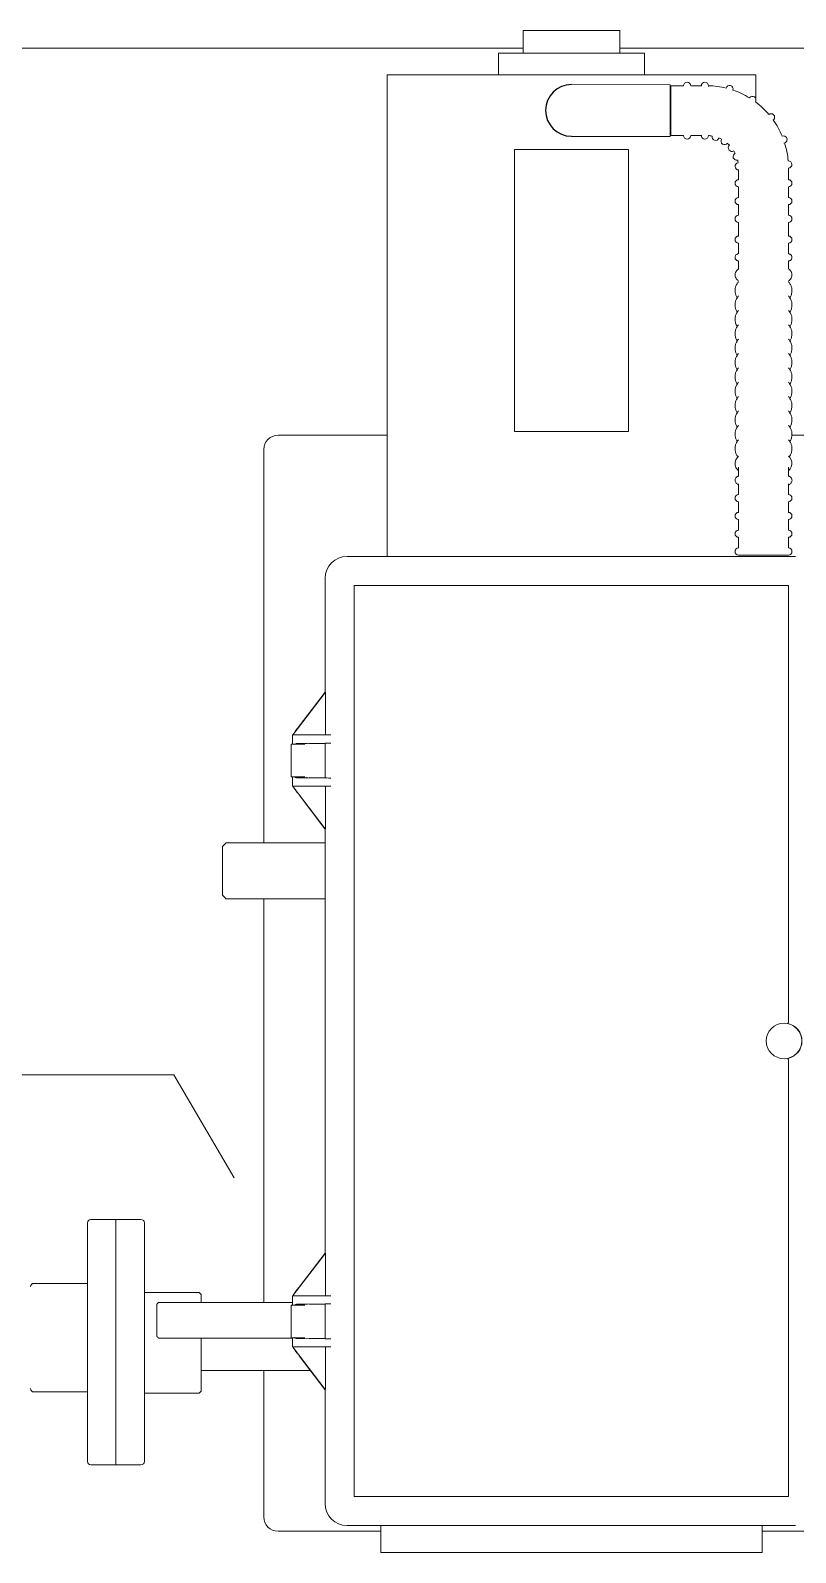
# Model space of a CAD drawing. Header units: inches. Extents: x 0.8 to 28.5, y 2.9 to 20.2.
# Drawn here: x 11.727 to 13.071, y 17.506 to 20.18 of the extents above; entities that cross this region are included whole.
import ezdxf

# ---------------------------------------------------------------- set-up
doc = ezdxf.new("R2010")
doc.units = ezdxf.units.IN
doc.header["$MEASUREMENT"] = 0
doc.layers.add('SLD-0', color=1, linetype='Continuous', lineweight=15)

msp = doc.modelspace()

# ---------------------------------------------------------------- linework, layer by layer
at = {"color": 7, "linetype": 'Continuous', "lineweight": 15}
for p, q in [((12.5928, 20.1799), (12.6176, 20.1799)), ((12.6176, 20.1799), (12.7622, 20.1799)), ((1.3931, 20.1487), (12.5928, 20.1487)), ((12.5495, 20.1399), (12.5869, 20.1399)), ((12.5869, 20.1399), (12.8055, 20.1399)), ((12.7622, 20.1487), (25.4994, 20.1487)), ((12.354, 20.1019), (12.4487, 20.1019)), ((12.4487, 20.1019), (13.001, 20.1019)), ((12.6775, 20.0848), (12.851, 20.0844)), ((12.851, 20.0844), (12.851, 19.9936)), ((12.8523, 19.9952), (12.8523, 20.0827)), ((12.9181, 20.0812), (12.9181, 20.0827)), ((12.851, 19.9936), (12.6775, 19.9936)), ((13.052, 19.9824), (13.0506, 19.9819)), ((12.5775, 19.4756), (12.5775, 19.9706)), ((12.5775, 19.9706), (12.7775, 19.9706)), ((12.7775, 19.4756), (12.7775, 19.9706)), ((12.971, 19.775), (12.971, 19.761)), ((13.0585, 19.761), (13.0585, 19.775)), ((12.1622, 19.4689), (12.354, 19.4689)), ((12.5775, 19.4756), (12.7775, 19.4756)), ((13.0646, 19.4689), (13.1927, 19.4689)), ((12.1372, 19.4439), (12.1372, 18.7529)), ((12.971, 19.4127), (12.971, 19.3967)), ((13.0585, 19.3967), (13.0585, 19.4126)), ((12.971, 19.3834), (12.971, 19.3746)), ((13.0585, 19.3746), (13.0585, 19.3834)), ((13.071, 19.256), (12.2835, 19.256)), ((12.971, 19.2584), (13.0585, 19.2584)), ((12.2449, 19.2175), (12.2449, 19.0171)), ((12.296, 19.205), (12.296, 17.605)), ((12.296, 19.205), (13.0585, 19.205)), ((13.0585, 19.205), (13.0585, 18.4387)), ((12.2455, 19.0175), (12.1886, 18.9434)), ((12.1993, 18.9577), (12.2452, 19.0174)), ((12.245, 19.0174), (12.2451, 19.0175)), ((12.245, 19.0175), (12.245, 19.0174)), ((12.2454, 19.0175), (12.245, 19.0175)), ((12.2452, 19.0174), (12.245, 19.0174)), ((12.2455, 19.0175), (12.2454, 19.0175)), ((12.2455, 19.0175), (12.2455, 18.9425)), ((12.196, 18.9535), (12.1993, 18.9577)), ((12.1993, 18.9576), (12.196, 18.9534)), ((12.1993, 18.9576), (12.1993, 18.9577)), ((12.1993, 18.9577), (12.1993, 18.9577)), ((12.1993, 18.9577), (12.1993, 18.9576)), ((12.1879, 18.9425), (12.1879, 18.9262)), ((12.1879, 18.9425), (12.1905, 18.9425)), ((12.1886, 18.9434), (12.1886, 18.9425)), ((12.1905, 18.9425), (12.2547, 18.9425)), ((12.196, 18.9534), (12.196, 18.9535)), ((12.2092, 18.9262), (12.1854, 18.9262)), ((12.195, 18.9276), (12.2547, 18.9282)), ((12.2449, 18.9277), (12.2167, 18.9275)), ((12.2454, 18.928), (12.2449, 18.9277)), ((12.2449, 18.9277), (12.2449, 18.8672)), ((12.1854, 18.8687), (12.2092, 18.8687)), ((12.1879, 18.8687), (12.1879, 18.8525)), ((12.1905, 18.8525), (12.1879, 18.8525)), ((12.1886, 18.8516), (12.1886, 18.8525)), ((12.1886, 18.8516), (12.2449, 18.7775)), ((12.2547, 18.8525), (12.1905, 18.8525)), ((12.2547, 18.8667), (12.195, 18.8673)), ((12.2167, 18.8675), (12.2449, 18.8672)), ((12.2449, 18.8672), (12.2454, 18.867)), ((12.2454, 18.7775), (12.2454, 18.8525)), ((12.2446, 18.7775), (12.1993, 18.8371)), ((12.2446, 18.7775), (12.2449, 18.7775)), ((12.2454, 18.7775), (12.2449, 18.7775)), ((12.2449, 18.7775), (12.2449, 18.0321)), ((12.065, 18.6607), (12.065, 18.7469)), ((12.2449, 18.6545), (12.071, 18.6545)), ((12.1372, 18.6545), (12.1372, 17.9456)), ((13.0585, 18.3712), (13.0585, 17.605)), ((11.8275, 18.0682), (11.8275, 18.0855)), ((11.8775, 18.0915), (11.8775, 17.6603)), ((11.8775, 18.0737), (11.8775, 18.0915)), ((11.8775, 17.6603), (11.8775, 18.0737)), ((11.9275, 18.0855), (11.9275, 17.6663)), ((11.8275, 17.6663), (11.8275, 18.0682)), ((12.2455, 18.0325), (12.1886, 17.9584)), ((12.1993, 17.9727), (12.2452, 18.0324)), ((12.245, 18.0324), (12.2451, 18.0325)), ((12.245, 18.0325), (12.245, 18.0324)), ((12.2454, 18.0325), (12.245, 18.0325)), ((12.2452, 18.0324), (12.245, 18.0324)), ((12.2455, 18.0325), (12.2454, 18.0325)), ((12.2455, 18.0325), (12.2455, 17.9575)), ((12.196, 17.9685), (12.1993, 17.9727)), ((12.1993, 17.9726), (12.196, 17.9684)), ((12.196, 17.9684), (12.196, 17.9685)), ((12.1993, 17.9726), (12.1993, 17.9727)), ((12.1993, 17.9727), (12.1993, 17.9727)), ((12.1993, 17.9727), (12.1993, 17.9726)), ((11.9493, 17.8862), (11.9493, 17.9426)), ((12.0275, 17.9574), (12.0275, 17.9456)), ((12.2092, 17.9412), (12.1854, 17.9412)), ((12.1879, 17.9575), (12.1879, 17.9412)), ((12.1879, 17.9575), (12.1905, 17.9575)), ((12.1886, 17.9584), (12.1886, 17.9575)), ((12.1905, 17.9575), (12.2547, 17.9575)), ((12.195, 17.9426), (12.2547, 17.9432)), ((12.2449, 17.9427), (12.2167, 17.9425)), ((12.2454, 17.943), (12.2449, 17.9427)), ((12.2449, 17.9427), (12.2449, 17.8822)), ((12.0275, 17.8832), (12.0275, 17.8754)), ((12.0275, 17.8754), (12.0275, 17.8703)), ((12.0275, 17.8703), (12.0275, 17.8067)), ((12.1854, 17.8837), (12.2092, 17.8837)), ((12.1879, 17.8837), (12.1879, 17.8675)), ((12.1905, 17.8675), (12.1879, 17.8675)), ((12.1886, 17.8666), (12.1886, 17.8675)), ((12.1886, 17.8666), (12.2449, 17.7925)), ((12.2547, 17.8675), (12.1905, 17.8675)), ((12.2547, 17.8817), (12.195, 17.8823)), ((12.2167, 17.8825), (12.2449, 17.8822)), ((12.2449, 17.8822), (12.2454, 17.882)), ((12.2454, 17.7925), (12.2454, 17.8675)), ((12.2446, 17.7925), (12.1993, 17.8521)), ((12.0275, 17.8067), (12.0275, 17.7944)), ((12.1372, 17.8259), (12.1372, 17.5689)), ((12.0275, 17.7944), (12.0275, 17.7921)), ((12.2446, 17.7925), (12.2449, 17.7925)), ((12.2454, 17.7925), (12.2449, 17.7925)), ((12.2449, 17.7925), (12.2449, 17.5925)), ((12.296, 17.605), (13.0585, 17.605)), ((12.3425, 17.5439), (12.1622, 17.5439)), ((12.2835, 17.5539), (13.071, 17.5539)), ((12.3425, 17.5539), (12.3425, 17.5304)), ((13.0125, 17.5304), (13.0125, 17.5539)), ((13.1927, 17.5439), (13.0125, 17.5439)), ((12.3425, 17.5064), (12.3425, 17.5304)), ((13.0125, 17.5064), (13.0125, 17.5304)), ((12.3665, 17.5064), (12.3425, 17.5064)), ((12.9885, 17.5064), (12.3665, 17.5064)), ((13.0125, 17.5064), (12.9885, 17.5064))]:
    msp.add_line(p, q, dxfattribs=at)
at = {"color": 7, "linetype": 'Continuous', "lineweight": 15, "flags": 128}
for points in [[(12.971, 19.4322), (12.9684, 19.4294), (12.9661, 19.4255), (12.9649, 19.4216), (12.9648, 19.4193), (12.9648, 19.4193)], [(13.0585, 19.4064), (13.0614, 19.4096), (13.0636, 19.4134), (13.0647, 19.4174), (13.0646, 19.4219), (13.0633, 19.4259), (13.0609, 19.4297), (13.0585, 19.4322)]]:
    msp.add_lwpolyline(points, dxfattribs=at)
at = {"color": 7, "linetype": 'Continuous', "lineweight": 15}
msp.add_circle((13.0508, 18.405), 0.0312, dxfattribs=at)
msp.add_arc((12.6775, 20.0394), 0.0454, 90, 270)
for centre, radius, start, end in [((12.8806, 20.0827), 0.00625, 0, 180), ((12.9119, 20.0827), 0.00625, 0, 180), ((12.9148, 19.939), 0.1438, 76.2619, 88.6519), ((12.955, 20.077), 0.00625, 343.7683, 163.7683), ((12.9148, 19.939), 0.1438, 58.3587, 71.2707), ((12.9954, 20.058), 0.00625, 325.8634, 145.8634), ((12.9148, 19.939), 0.1438, 40.455, 53.3513), ((13.0281, 20.0274), 0.00625, 307.9585, 127.9585), ((13.0321, 20.0222), 0.000257, 112.4018, 142.9294), ((12.9148, 19.939), 0.1438, 22.5652, 35.4668), ((12.8806, 19.9952), 0.00625, 180, 0), ((12.9119, 19.9952), 0.00625, 180, 0), ((12.9148, 19.939), 0.0563, 80.0671, 86.6235), ((12.9305, 19.993), 0.00625, 166.9531, 340.5836), ((12.9148, 19.939), 0.0563, 62.1713, 67.4207), ((12.9463, 19.9855), 0.00625, 149.0482, 325.8634), ((12.9148, 19.939), 0.0563, 44.3039, 49.5424), ((12.9591, 19.9736), 0.00625, 131.1432, 304.7737), ((13.0498, 19.9883), 0.00625, 290.0535, 110.0535), ((12.9148, 19.939), 0.1438, 4.6439, 17.5508), ((12.9676, 19.9583), 0.00625, 113.2382, 286.8688), ((12.9148, 19.939), 0.0563, 26.3896, 31.6153), ((12.971, 19.9411), 0.00625, 95.3335, 270.3625), ((12.9148, 19.939), 0.0562, 8.4623, 13.7027), ((13.0584, 19.9444), 0.00625, 272.1486, 92.1486), ((12.971, 19.9115), 0.00625, 90, 270), ((13.0585, 19.9115), 0.00625, 270, 90), ((12.971, 19.8802), 0.00625, 90, 270), ((13.0585, 19.8802), 0.00625, 270, 90), ((12.971, 19.849), 0.00625, 90, 270), ((13.0585, 19.849), 0.00625, 270, 90), ((12.971, 19.8125), 0.00625, 90, 270), ((13.0585, 19.8125), 0.00625, 270, 90), ((12.1622, 19.4439), 0.025, 90, 180), ((12.971, 19.3584), 0.00625, 90, 270), ((13.0585, 19.3584), 0.00625, 270, 90), ((12.971, 19.3272), 0.00625, 90, 270), ((13.0585, 19.3272), 0.00625, 270, 90), ((12.971, 19.2959), 0.00625, 90, 270), ((13.0585, 19.2959), 0.00625, 270, 90), ((12.2835, 19.2175), 0.0386, 90, 180), ((12.971, 19.2647), 0.00625, 90, 270), ((13.0585, 19.2647), 0.00625, 270, 90), ((13.0508, 18.405), 0.0315, 282.5867, 77.4133), ((11.8335, 18.0855), 0.006, 90, 180), ((11.9215, 18.0855), 0.006, 0, 90), ((11.7335, 17.9732), 0.006, 90, 180), ((12.0215, 17.9574), 0.006, 0, 90), ((11.7335, 17.7944), 0.006, 180, 270), ((12.0215, 17.7921), 0.006, 270, 0), ((11.8335, 17.6663), 0.006, 180, 270), ((11.9215, 17.6663), 0.006, 270, 0), ((12.2835, 17.5925), 0.0386, 180, 270), ((12.1622, 17.5689), 0.025, 180, 270)]:
    msp.add_arc(centre, radius, start, end, dxfattribs=at)
for centre, major_axis, ratio, start_param, end_param in [((12.1999, 18.9583), (0.0125, 0.0166), 0.008385, 1.869457, 2.692491), ((12.1999, 18.9275), (0.0142, 0), 0.008727, 0.001045, 1.927383), ((12.2829, 18.928), (0.0375, 0), 0.008727, 2.420268, 3.124139), ((12.1999, 18.8365), (-0.0125, 0.0168), 0.008359, 0.439495, 1.262529), ((12.1999, 18.8675), (0.0142, 0), 0.008727, 4.355802, 6.282141), ((12.2829, 18.867), (0.0375, 0), 0.008727, 3.159046, 3.862917), ((12.1999, 17.9733), (0.0125, 0.0166), 0.008385, 1.869457, 2.692491), ((12.1999, 17.9425), (0.0142, 0), 0.008727, 0.001045, 1.927383), ((12.2829, 17.943), (0.0375, 0), 0.008727, 2.420268, 3.124139), ((12.1999, 17.8515), (-0.0125, 0.0168), 0.008359, 0.439495, 1.262529), ((12.2829, 17.882), (0.0375, 0), 0.008727, 3.159046, 3.862917)]:
    msp.add_ellipse(centre, major_axis=major_axis, ratio=ratio, start_param=start_param, end_param=end_param, dxfattribs=at)
for points in [[(12.5928, 20.1799), (12.5928, 20.1399)], [(12.7622, 20.1399), (12.7622, 20.1799)], [(12.5495, 20.1399), (12.5495, 20.1019)], [(12.8055, 20.1019), (12.8055, 20.1399)], [(12.354, 20.1019), (12.354, 19.9894)], [(12.8744, 20.0827), (12.8523, 20.0827)], [(12.9056, 20.0827), (12.8869, 20.0827)], [(13.001, 20.0609), (13.001, 20.1019)], [(13.001, 20.054), (13.001, 20.055)], [(12.354, 19.9894), (12.354, 19.2924)], [(12.8523, 19.9952), (12.8744, 19.9952)], [(12.8869, 19.9952), (12.9056, 19.9952)], [(12.971, 19.9349), (12.971, 19.9177)], [(13.0585, 19.9177), (13.0585, 19.9381)], [(12.971, 19.9052), (12.971, 19.8865)], [(13.0585, 19.8865), (13.0585, 19.9052)], [(12.971, 19.874), (12.971, 19.8552)], [(13.0585, 19.8552), (13.0585, 19.874)], [(12.971, 19.8427), (12.971, 19.8188)], [(13.0585, 19.8188), (13.0585, 19.8427)], [(12.971, 19.8063), (12.971, 19.7875)], [(13.0585, 19.7875), (13.0585, 19.8063)], [(12.971, 19.3746), (12.971, 19.3647)], [(13.0585, 19.3647), (13.0585, 19.3746)], [(12.971, 19.3522), (12.971, 19.3334)], [(13.0585, 19.3334), (13.0585, 19.3522)], [(12.971, 19.3209), (12.971, 19.3022)], [(13.0585, 19.3022), (13.0585, 19.3209)], [(12.354, 19.2924), (12.354, 19.256)], [(12.971, 19.2897), (12.971, 19.2709)], [(13.0585, 19.2709), (13.0585, 19.2897)], [(12.1854, 18.9262), (12.1854, 18.8687)], [(12.071, 18.7529), (12.065, 18.7469)], [(12.2449, 18.7529), (12.071, 18.7529)], [(12.071, 18.6545), (12.065, 18.6607)], [(13.0585, 18.4387), (13.0585, 18.4386)], [(13.0585, 18.3713), (13.0585, 18.3712)], [(11.8775, 18.0915), (11.8335, 18.0915)], [(11.9215, 18.0915), (11.8775, 18.0915)], [(11.8275, 17.9792), (11.7335, 17.9792)], [(12.0215, 17.9634), (11.9275, 17.9634)], [(11.9523, 17.9456), (11.9493, 17.9426)], [(12.1879, 17.9456), (11.9523, 17.9456)], [(12.1854, 17.9412), (12.1854, 17.8837)], [(11.9493, 17.8862), (11.9523, 17.8832)], [(11.9523, 17.8832), (12.1879, 17.8832)], [(12.0275, 17.8259), (12.2192, 17.8259)], [(11.7335, 17.7884), (11.8275, 17.7884)], [(11.9275, 17.7861), (12.0215, 17.7861)], [(11.8335, 17.6603), (11.8775, 17.6603)], [(11.8775, 17.6603), (11.9215, 17.6603)]]:
    msp.add_open_spline(points, degree=1, dxfattribs=at)
for points, knots in [([(12.9702, 19.7875), (12.97, 19.7874), (12.9697, 19.7874), (12.9688, 19.7871), (12.9676, 19.7866), (12.9663, 19.7855), (12.9652, 19.7838), (12.9648, 19.7822), (12.9648, 19.7814), (12.9648, 19.7813)], [0, 0, 0, 0, 0.11673, 0.216717, 0.357807, 0.534048, 0.740402, 0.965591, 1, 1, 1, 1]), ([(13.0585, 19.775), (13.0586, 19.775), (13.0588, 19.775), (13.0591, 19.775), (13.0597, 19.7751), (13.0604, 19.7753), (13.0615, 19.7757), (13.0628, 19.7766), (13.064, 19.7781), (13.0648, 19.7801), (13.0648, 19.7824), (13.0641, 19.7843), (13.063, 19.7857), (13.0619, 19.7866), (13.0609, 19.7871), (13.0601, 19.7873), (13.0597, 19.7874), (13.0596, 19.7874), (13.0595, 19.7874)], [0, 0, 0, 0, 0.032932, 0.129138, 0.180151, 0.222438, 0.273176, 0.348199, 0.43231, 0.528422, 0.627541, 0.718542, 0.792322, 0.854992, 0.90734, 0.947504, 0.981305, 1, 1, 1, 1]), ([(12.9648, 19.7813), (12.9649, 19.7805), (12.965, 19.7791), (12.966, 19.7774), (12.9671, 19.7763), (12.9682, 19.7756), (12.9691, 19.7753), (12.9697, 19.7751), (12.9699, 19.7751), (12.9701, 19.7751)], [0, 0, 0, 0, 0.237859, 0.429414, 0.589531, 0.725325, 0.834451, 0.91782, 1, 1, 1, 1]), ([(12.971, 19.7612), (12.9709, 19.7611), (12.9695, 19.7601), (12.9675, 19.7582), (12.9655, 19.755), (12.9648, 19.7524), (12.9648, 19.7509), (12.9648, 19.7506)], [0.8766258, 0.8766258, 0.8766258, 0.8766258, 0.8827007, 0.9233864, 0.9583672, 0.9910489, 1, 1, 1, 1]), ([(13.0585, 19.7401), (13.0593, 19.7406), (13.0611, 19.742), (13.0632, 19.7446), (13.0646, 19.7479), (13.0649, 19.7515), (13.064, 19.755), (13.0621, 19.758), (13.0601, 19.76), (13.0588, 19.761), (13.0585, 19.7612)], [0, 0, 0, 0, 0.0275015, 0.0646237, 0.0980951, 0.13054, 0.1644447, 0.198078, 0.2348906, 0.2456045, 0.2456045, 0.2456045, 0.2456045]), ([(12.9648, 19.7506), (12.9649, 19.7496), (12.965, 19.7474), (12.9665, 19.7444), (12.9685, 19.7418), (12.9703, 19.7406), (12.971, 19.74)], [0, 0, 0, 0, 0.225311, 0.498307, 0.783878, 1, 1, 1, 1]), ([(12.971, 19.7387), (12.9706, 19.7382), (12.969, 19.7362), (12.9667, 19.7324), (12.965, 19.7275), (12.9649, 19.7243), (12.9648, 19.7229)], [0.8624566, 0.8624566, 0.8624566, 0.8624566, 0.8760777, 0.9222643, 0.9668959, 1, 1, 1, 1]), ([(13.0607, 19.7103), (13.0611, 19.7109), (13.0627, 19.713), (13.0642, 19.7172), (13.065, 19.7225), (13.0644, 19.7277), (13.0627, 19.7327), (13.0605, 19.7363), (13.0589, 19.7382), (13.0585, 19.7387)], [0, 0, 0, 0, 0.0159879, 0.0611551, 0.1045899, 0.1467961, 0.1886602, 0.2310833, 0.2452889, 0.2452889, 0.2452889, 0.2452889]), ([(12.9648, 19.7229), (12.9648, 19.7219), (12.965, 19.7191), (12.9661, 19.7147), (12.9679, 19.7117), (12.9688, 19.7102)], [0, 0, 0, 0, 0.2408438, 0.6264677, 1, 1, 1, 1]), ([(12.971, 19.7135), (12.9706, 19.713), (12.969, 19.711), (12.9667, 19.7072), (12.965, 19.7022), (12.9649, 19.6991), (12.9648, 19.6977)], [0.862457, 0.862457, 0.862457, 0.862457, 0.8760777, 0.9222607, 0.966896, 1, 1, 1, 1]), ([(13.0607, 19.6851), (13.0611, 19.6857), (13.0627, 19.6878), (13.0642, 19.6919), (13.065, 19.6973), (13.0644, 19.7025), (13.0627, 19.7075), (13.0605, 19.7111), (13.0589, 19.713), (13.0585, 19.7135)], [0, 0, 0, 0, 0.0159912, 0.0611546, 0.1045892, 0.1467953, 0.1886593, 0.2310858, 0.245292, 0.245292, 0.245292, 0.245292]), ([(12.9648, 19.6977), (12.9648, 19.6966), (12.965, 19.6938), (12.9661, 19.6895), (12.9679, 19.6864), (12.9688, 19.685)], [0, 0, 0, 0, 0.240852, 0.626488, 1, 1, 1, 1]), ([(12.971, 19.6882), (12.9706, 19.6878), (12.969, 19.6857), (12.9667, 19.6819), (12.965, 19.677), (12.9649, 19.6738), (12.9648, 19.6725)], [0.8624577, 0.8624577, 0.8624577, 0.8624577, 0.8760775, 0.9222641, 0.9668994, 1, 1, 1, 1]), ([(13.0607, 19.6599), (13.0611, 19.6604), (13.0627, 19.6625), (13.0642, 19.6667), (13.065, 19.672), (13.0644, 19.6773), (13.0627, 19.6822), (13.0605, 19.6858), (13.0589, 19.6877), (13.0585, 19.6882)], [0, 0, 0, 0, 0.0159912, 0.0611543, 0.1045933, 0.1467955, 0.1886634, 0.2310859, 0.2452919, 0.2452919, 0.2452919, 0.2452919]), ([(12.9648, 19.6725), (12.9648, 19.6714), (12.965, 19.6686), (12.9661, 19.6642), (12.9679, 19.6612), (12.9688, 19.6597)], [0, 0, 0, 0, 0.240876, 0.6265, 1, 1, 1, 1]), ([(12.971, 19.663), (12.9706, 19.6625), (12.969, 19.6605), (12.9667, 19.6567), (12.965, 19.6518), (12.9649, 19.6486), (12.9648, 19.6472)], [0.8624561, 0.8624561, 0.8624561, 0.8624561, 0.8760773, 0.9222643, 0.9668954, 1, 1, 1, 1]), ([(13.0607, 19.6346), (13.0611, 19.6352), (13.0627, 19.6373), (13.0642, 19.6414), (13.065, 19.6468), (13.0644, 19.652), (13.0627, 19.657), (13.0605, 19.6606), (13.0589, 19.6625), (13.0585, 19.663)], [0, 0, 0, 0, 0.0159883, 0.0611551, 0.1045903, 0.146796, 0.1886606, 0.2310832, 0.245289, 0.245289, 0.245289, 0.245289]), ([(12.9648, 19.6472), (12.9648, 19.6462), (12.965, 19.6434), (12.9661, 19.639), (12.9679, 19.636), (12.9688, 19.6345)], [0, 0, 0, 0, 0.240845, 0.626466, 1, 1, 1, 1]), ([(12.971, 19.6377), (12.9706, 19.6373), (12.969, 19.6352), (12.9667, 19.6314), (12.965, 19.6265), (12.9649, 19.6233), (12.9648, 19.622)], [0.8624566, 0.8624566, 0.8624566, 0.8624566, 0.8760774, 0.9222608, 0.9668955, 1, 1, 1, 1]), ([(13.0607, 19.6094), (13.0611, 19.6099), (13.0627, 19.6121), (13.0642, 19.6162), (13.065, 19.6215), (13.0644, 19.6268), (13.0627, 19.6317), (13.0605, 19.6353), (13.0589, 19.6373), (13.0585, 19.6377)], [0, 0, 0, 0, 0.0159878, 0.0611549, 0.1045895, 0.1467955, 0.18866, 0.2310859, 0.245292, 0.245292, 0.245292, 0.245292]), ([(12.9648, 19.622), (12.9648, 19.6209), (12.965, 19.6181), (12.9661, 19.6137), (12.9679, 19.6107), (12.9688, 19.6092)], [0, 0, 0, 0, 0.240853, 0.626491, 1, 1, 1, 1]), ([(12.971, 19.6125), (12.9706, 19.612), (12.969, 19.61), (12.9667, 19.6062), (12.965, 19.6013), (12.9649, 19.5981), (12.9648, 19.5967)], [0.8624579, 0.8624579, 0.8624579, 0.8624579, 0.8760779, 0.9222645, 0.9668993, 1, 1, 1, 1]), ([(13.0607, 19.5841), (13.0611, 19.5847), (13.0627, 19.5868), (13.0642, 19.591), (13.065, 19.5963), (13.0644, 19.6015), (13.0627, 19.6065), (13.0605, 19.6101), (13.0589, 19.612), (13.0585, 19.6125)], [0, 0, 0, 0, 0.0159912, 0.0611548, 0.1045933, 0.1467956, 0.1886602, 0.2310863, 0.2452924, 0.2452924, 0.2452924, 0.2452924]), ([(12.9648, 19.5967), (12.9648, 19.5957), (12.965, 19.5929), (12.9661, 19.5885), (12.9679, 19.5855), (12.9688, 19.584)], [0, 0, 0, 0, 0.24088, 0.626504, 1, 1, 1, 1]), ([(12.971, 19.5872), (12.9706, 19.5868), (12.969, 19.5848), (12.9667, 19.581), (12.965, 19.576), (12.9649, 19.5729), (12.9648, 19.5715)], [0.8624575, 0.8624575, 0.8624575, 0.8624575, 0.8760776, 0.9222643, 0.9668959, 1, 1, 1, 1]), ([(12.9648, 19.5715), (12.9648, 19.5704), (12.965, 19.5676), (12.9661, 19.5633), (12.9679, 19.5602), (12.9688, 19.5588)], [0, 0, 0, 0, 0.240845, 0.62647, 1, 1, 1, 1]), ([(13.0607, 19.5589), (13.0611, 19.5595), (13.0627, 19.5616), (13.0642, 19.5657), (13.065, 19.571), (13.0644, 19.5763), (13.0627, 19.5813), (13.0605, 19.5849), (13.0589, 19.5868), (13.0585, 19.5872)], [0, 0, 0, 0, 0.0159879, 0.0611552, 0.1045899, 0.1467922, 0.1886606, 0.2310832, 0.2452888, 0.2452888, 0.2452888, 0.2452888]), ([(12.971, 19.562), (12.9706, 19.5616), (12.969, 19.5595), (12.9667, 19.5557), (12.965, 19.5508), (12.9649, 19.5476), (12.9648, 19.5463)], [0.862457, 0.862457, 0.862457, 0.862457, 0.8760777, 0.9222607, 0.966896, 1, 1, 1, 1]), ([(12.9648, 19.5463), (12.9648, 19.5452), (12.965, 19.5424), (12.9661, 19.538), (12.9679, 19.535), (12.9688, 19.5335)], [0, 0, 0, 0, 0.240853, 0.626491, 1, 1, 1, 1]), ([(13.0607, 19.5337), (13.0611, 19.5342), (13.0627, 19.5363), (13.0642, 19.5405), (13.065, 19.5458), (13.0644, 19.5511), (13.0627, 19.556), (13.0605, 19.5596), (13.0589, 19.5615), (13.0585, 19.562)], [0, 0, 0, 0, 0.0159878, 0.061155, 0.1045896, 0.1467956, 0.1886597, 0.2310861, 0.245291, 0.245291, 0.245291, 0.245291]), ([(12.971, 19.5368), (12.9706, 19.5363), (12.969, 19.5343), (12.9667, 19.5305), (12.965, 19.5256), (12.9649, 19.5224), (12.9648, 19.521)], [0.8624577, 0.8624577, 0.8624577, 0.8624577, 0.8760778, 0.9222644, 0.9668998, 1, 1, 1, 1]), ([(12.9648, 19.521), (12.9648, 19.5199), (12.965, 19.5172), (12.9661, 19.5128), (12.9679, 19.5098), (12.9688, 19.5083)], [0, 0, 0, 0, 0.24088, 0.626504, 1, 1, 1, 1]), ([(13.0607, 19.5084), (13.0611, 19.509), (13.0627, 19.5111), (13.0642, 19.5152), (13.065, 19.5206), (13.0644, 19.5258), (13.0627, 19.5308), (13.0605, 19.5344), (13.0589, 19.5363), (13.0585, 19.5368)], [0, 0, 0, 0, 0.0159913, 0.0611548, 0.1045934, 0.1467957, 0.1886598, 0.2310864, 0.2452926, 0.2452926, 0.2452926, 0.2452926]), ([(12.971, 19.5115), (12.9706, 19.5111), (12.969, 19.509), (12.9667, 19.5052), (12.965, 19.5003), (12.9649, 19.4971), (12.9648, 19.4958)], [0.8624581, 0.8624581, 0.8624581, 0.8624581, 0.876078, 0.9222645, 0.966896, 1, 1, 1, 1]), ([(12.9648, 19.4958), (12.9648, 19.4947), (12.965, 19.4919), (12.9661, 19.4875), (12.9679, 19.4845), (12.9688, 19.483)], [0, 0, 0, 0, 0.2408438, 0.6264677, 1, 1, 1, 1]), ([(13.0607, 19.4832), (13.0611, 19.4837), (13.0627, 19.4859), (13.0642, 19.49), (13.065, 19.4953), (13.0644, 19.5006), (13.0627, 19.5055), (13.0605, 19.5091), (13.0589, 19.5111), (13.0585, 19.5115)], [0, 0, 0, 0, 0.0159912, 0.0611584, 0.104593, 0.1467951, 0.188663, 0.2310859, 0.2452915, 0.2452915, 0.2452915, 0.2452915]), ([(12.971, 19.4863), (12.9706, 19.4858), (12.969, 19.4838), (12.9667, 19.48), (12.965, 19.4751), (12.9649, 19.4719), (12.9648, 19.4705)], [0.8624568, 0.8624568, 0.8624568, 0.8624568, 0.8760776, 0.9222606, 0.9668959, 1, 1, 1, 1]), ([(12.9648, 19.4705), (12.9648, 19.4695), (12.965, 19.4667), (12.9661, 19.4623), (12.9679, 19.4593), (12.9688, 19.4578)], [0, 0, 0, 0, 0.240852, 0.626488, 1, 1, 1, 1]), ([(13.0607, 19.4579), (13.0611, 19.4585), (13.0627, 19.4606), (13.0642, 19.4648), (13.065, 19.4701), (13.0644, 19.4753), (13.0627, 19.4803), (13.0605, 19.4839), (13.0589, 19.4858), (13.0585, 19.4863)], [0, 0, 0, 0, 0.0159878, 0.0611546, 0.1045897, 0.1467958, 0.1886599, 0.2310829, 0.2452886, 0.2452886, 0.2452886, 0.2452886]), ([(12.971, 19.461), (12.9706, 19.4606), (12.969, 19.4586), (12.9667, 19.4547), (12.965, 19.4498), (12.9649, 19.4466), (12.9648, 19.4453)], [0.8645356, 0.8645356, 0.8645356, 0.8645356, 0.8779509, 0.9234375, 0.9673988, 1, 1, 1, 1]), ([(12.9648, 19.4453), (12.9648, 19.4442), (12.9649, 19.4414), (12.9662, 19.437), (12.968, 19.4333), (12.9696, 19.4315), (12.97, 19.431)], [0, 0, 0, 0, 0.212138, 0.551755, 0.893538, 1, 1, 1, 1]), ([(13.0596, 19.4311), (13.0604, 19.4322), (13.0624, 19.4348), (13.0642, 19.4395), (13.065, 19.4448), (13.0644, 19.4501), (13.0627, 19.4551), (13.0605, 19.4586), (13.0589, 19.4606), (13.0585, 19.461)], [0, 0, 0, 0, 0.0308418, 0.0753233, 0.1181068, 0.1596718, 0.2009046, 0.2426904, 0.2566828, 0.2566828, 0.2566828, 0.2566828]), ([(12.9648, 19.4193), (12.9648, 19.4183), (12.965, 19.4159), (12.9663, 19.4122), (12.9684, 19.4089), (12.9703, 19.4071), (12.971, 19.4065)], [0, 0, 0, 0, 0.204372, 0.500429, 0.802246, 1, 1, 1, 1]), ([(12.971, 19.3976), (12.9703, 19.3972), (12.9689, 19.3965), (12.967, 19.3951), (12.9654, 19.3929), (12.9648, 19.3909), (12.9648, 19.3898), (12.9648, 19.3896)], [0.5315673, 0.5315673, 0.5315673, 0.5315673, 0.6625212, 0.7825343, 0.8847336, 0.9854342, 1, 1, 1, 1]), ([(12.9648, 19.3896), (12.9649, 19.3886), (12.9651, 19.3867), (12.9666, 19.3846), (12.9684, 19.3831), (12.9698, 19.3822), (12.9708, 19.3818), (12.971, 19.3818)], [0, 0, 0, 0, 0.2228803, 0.4295687, 0.6475652, 0.9161106, 1, 1, 1, 1]), ([(13.0585, 19.3818), (13.0589, 19.382), (13.0602, 19.3824), (13.0617, 19.3835), (13.0636, 19.3853), (13.0648, 19.3879), (13.0649, 19.3909), (13.0639, 19.3935), (13.0623, 19.3953), (13.0605, 19.3966), (13.0592, 19.3973), (13.0585, 19.3976)], [0, 0, 0, 0, 0.0546045, 0.1576976, 0.240094, 0.3199347, 0.3997731, 0.4795533, 0.5558464, 0.6414604, 0.7375839, 0.7375839, 0.7375839, 0.7375839]), ([(12.195, 18.9276), (12.1942, 18.9274), (12.1927, 18.9271), (12.1913, 18.9263), (12.1906, 18.9258), (12.1905, 18.9258)], [0, 0, 0, 0, 0.50442, 0.993616, 1, 1, 1, 1]), ([(12.1905, 18.8691), (12.1906, 18.8691), (12.1908, 18.8689), (12.1916, 18.8685), (12.193, 18.8677), (12.1943, 18.8675), (12.195, 18.8673)], [0, 0, 0, 0, 0.006383, 0.184607, 0.524801, 1, 1, 1, 1]), ([(13.0576, 18.4357), (13.0576, 18.4357), (13.0577, 18.4357), (13.0577, 18.4358), (13.0578, 18.4361), (13.0581, 18.4367), (13.0583, 18.4376), (13.0584, 18.4383), (13.0585, 18.4386)], [0, 0, 0, 0, 0.011621, 0.133687, 0.350807, 0.567387, 0.783644, 1, 1, 1, 1]), ([(13.0585, 18.3713), (13.0584, 18.3717), (13.0583, 18.3723), (13.0581, 18.3732), (13.0578, 18.3738), (13.0577, 18.3742), (13.0577, 18.3742), (13.0576, 18.3742), (13.0576, 18.3742)], [0, 0, 0, 0, 0.216356, 0.432613, 0.649193, 0.866313, 0.988379, 1, 1, 1, 1]), ([(12.195, 17.9426), (12.1942, 17.9424), (12.1927, 17.9421), (12.1913, 17.9413), (12.1906, 17.9408), (12.1905, 17.9408)], [0, 0, 0, 0, 0.50442, 0.993616, 1, 1, 1, 1]), ([(12.1905, 17.8841), (12.1906, 17.8841), (12.1908, 17.8839), (12.1916, 17.8835), (12.193, 17.8827), (12.1943, 17.8825), (12.195, 17.8823)], [0, 0, 0, 0, 0.006383, 0.184607, 0.524801, 1, 1, 1, 1])]:
    msp.add_open_spline(points, degree=3, knots=knots, dxfattribs=at)
at = {"layer": 'SLD-0'}
for p, q in [((11.9791, 18.3454), (1.7495, 18.3454)), ((12.0853, 18.1646), (11.9791, 18.3454))]:
    msp.add_line(p, q, dxfattribs=at)

doc.saveas('drawing.dxf')
